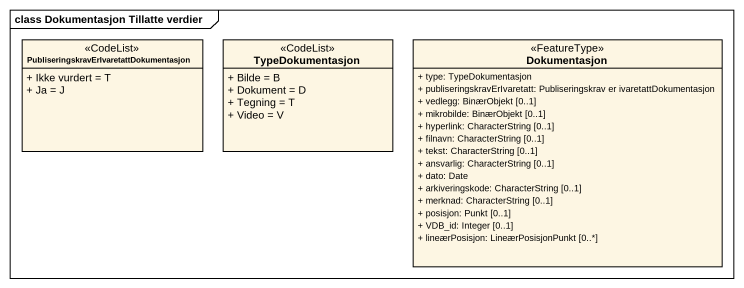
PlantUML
@startuml
mainframe class Dokumentasjon Tillatte verdier
hide circle
hide empty members
skinparam classAttributeIconSize 0
class "PubliseringskravErIvaretattDokumentasjon" as PubliseringskravErIvaretattD <<CodeList>> {
  + Ikke vurdert = T
  + Ja = J
}
class TypeDokumentasjon <<CodeList>> {
  + Bilde = B
  + Dokument = D
  + Tegning = T
  + Video = V
}
class Dokumentasjon <<FeatureType>> {
  + type: TypeDokumentasjon
  + publiseringskravErIvaretatt: Publiseringskrav er ivaretattDokumentasjon
  + vedlegg: BinærObjekt [0..1]
  + mikrobilde: BinærObjekt [0..1]
  + hyperlink: CharacterString [0..1]
  + filnavn: CharacterString [0..1]
  + tekst: CharacterString [0..1]
  + ansvarlig: CharacterString [0..1]
  + dato: Date
  + arkiveringskode: CharacterString [0..1]
  + merknad: CharacterString [0..1]
  + posisjon: Punkt [0..1]
  + VDB_id: Integer [0..1]
  + lineærPosisjon: LineærPosisjonPunkt [0..*]
}
@enduml
